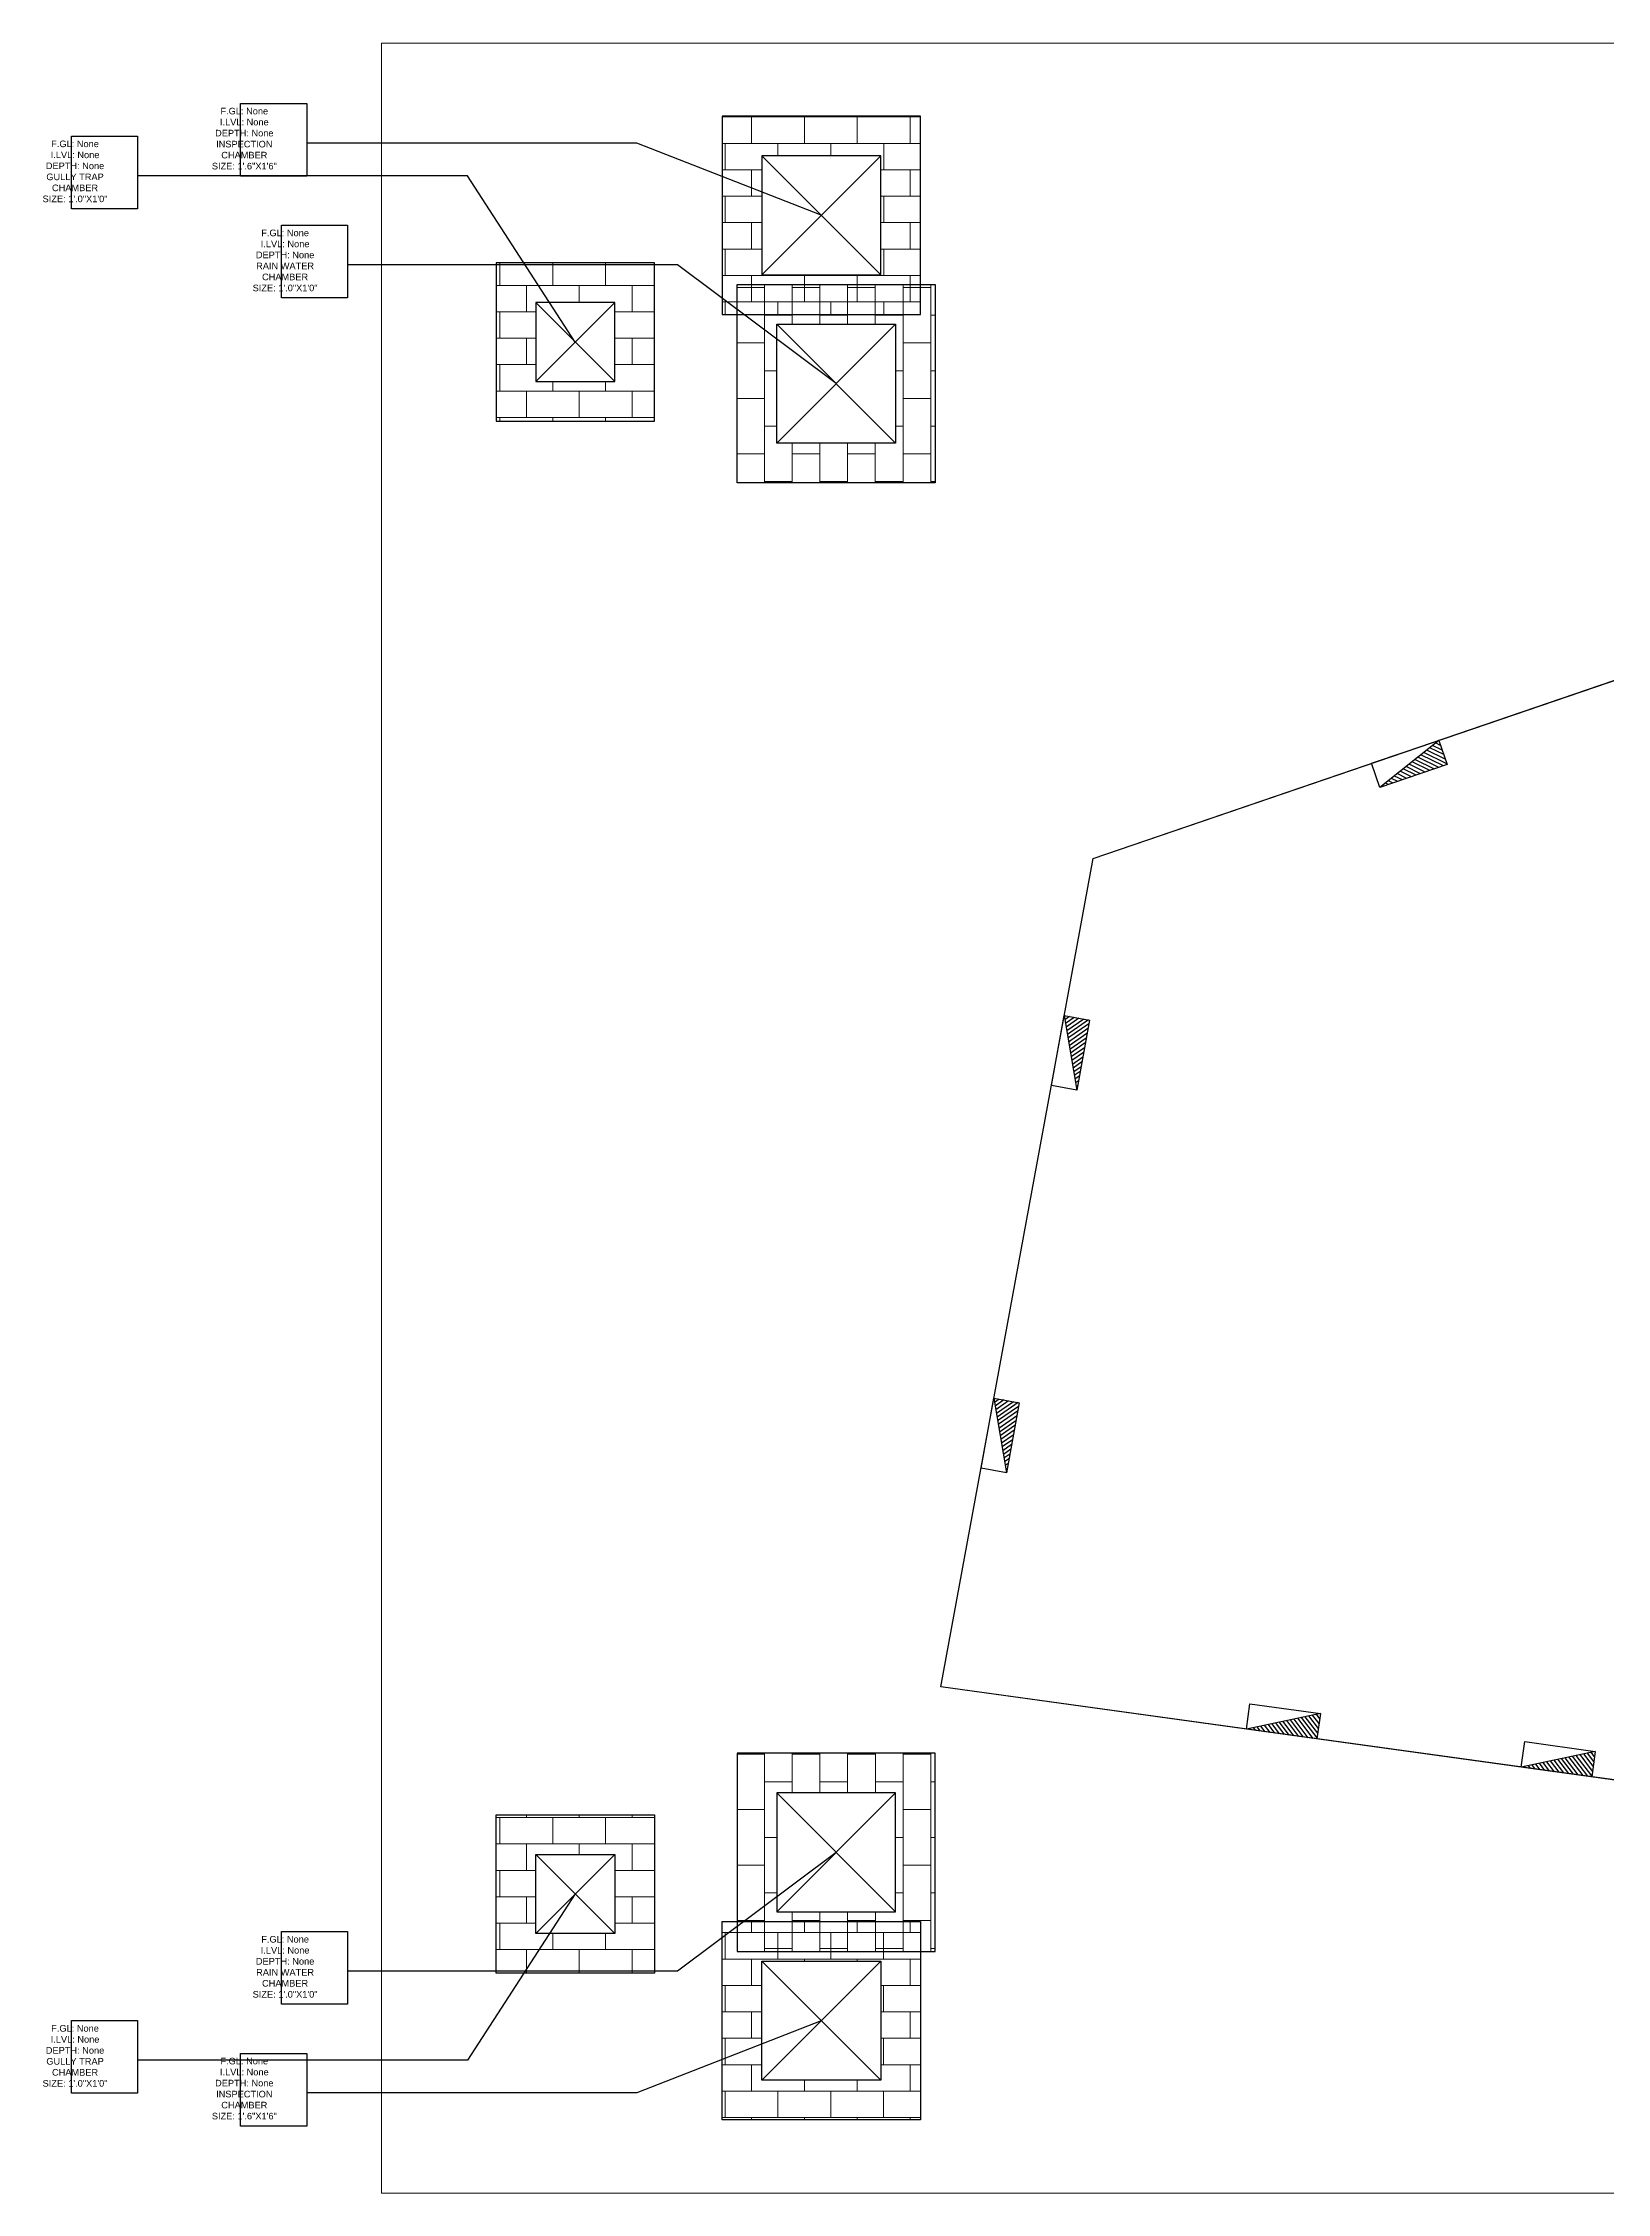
# Model space of a CAD drawing. Header units: millimetres. Extents: x 339 to 831, y 255 to 581.
# Drawn here: x 338.9 to 575.7, y 255.2 to 580.8 of the extents above; entities that cross this region are included whole.
import ezdxf

# ---------------------------------------------------------------- set-up
doc = ezdxf.new("R2010")
doc.units = ezdxf.units.MM
for name, color, linetype, lineweight in [('PP-OUTER', 4, 'Continuous', 15), ('PP-RWP', 150, 'Continuous', 15), ('PP-SWP', 1, 'Continuous', 20), ('PP-WWP', 3, 'Continuous', 20), ('SB', 6, 'Continuous', 30)]:
    doc.layers.add(name, color=color, linetype=linetype, lineweight=lineweight)
for name, color, linetype in [('PP-ROOM', 11, 'Continuous'), ('TextLayer', 7, 'Continuous'), ('TextLayerBoundry', 7, 'Continuous')]:
    doc.layers.add(name, color=color, linetype=linetype)
doc.styles.get("Standard").update_dxf_attribs({"font": 'arial.ttf'})

# ---------------------------------------------------------------- blocks, each defined once
blk = doc.blocks.new('GT 1')
at = {"layer": 'PP-WWP', "lineweight": 15}
h = blk.add_hatch(dxfattribs=at)
h.set_pattern_fill('AR-B816', color=9, scale=0.5, style=0)
h.set_pattern_definition([(0, (0, 0), (0, 4), []), (90, (0, 0), (-3.999999999999996, 4), [4, -4])])
h.paths.add_polyline_path([(376155.1063967842, 227649.4802232289), (376131.1039681962, 227649.480223229), (376131.1039681962, 227673.4826518168), (376155.1063967842, 227673.4826518168)])
h.paths.add_polyline_path([(376149.1057896372, 227667.4820446698), (376137.1045753433, 227667.4820446698), (376137.1045753433, 227655.4808303759), (376149.105789637, 227655.4808303759)], flags=16)
at = {"layer": 'PP-WWP', "lineweight": 30}
for p, q in [((376149.105789637, 227655.4808303759), (376137.1045753433, 227667.4820446698)), ((376137.1045753433, 227655.4808303759), (376149.1057896372, 227667.4820446698))]:
    blk.add_line(p, q, dxfattribs=at)
for points in [[(376155.1063967842, 227649.4802232289), (376155.1063967842, 227673.4826518168), (376131.1039681962, 227673.4826518168), (376131.1039681962, 227649.480223229)], [(376149.105789637, 227655.4808303759), (376149.1057896372, 227667.4820446698), (376137.1045753433, 227667.4820446698), (376137.1045753433, 227655.4808303759)]]:
    blk.add_lwpolyline(points, close=True, dxfattribs=at)
blk = doc.blocks.new('GHYTU')
at = {"layer": 'PP-RWP', "lineweight": 13, "ltscale": 30}
h = blk.add_hatch(dxfattribs=at)
h.set_pattern_fill('AR-B816', color=9, scale=0.0437500000004244, angle=-90.00000000009364, style=0)
h.set_pattern_definition([(270, (18204.31744541942, 19409.05260894233), (0.3500000000033954, -5.721e-13), []), (359.9999999999064, (18204.31744541942, 19409.05260894233), (0.3500000000039675, 0.3500000000028232), [0.3500000000033954, -0.3500000000033954])])
h.paths.add_polyline_path([(1084.106445236244, 356.8383337718769), (1086.606445236259, 356.8383337718769), (1086.606445236259, 354.3383337718625), (1084.106445236244, 354.3383337718625)])
h.paths.add_polyline_path([(1084.606445236244, 354.8383337718624), (1086.106445236255, 354.8383337718624), (1086.106445236259, 356.3383337718806), (1084.606445236244, 356.3383337718806)], flags=16)
at = {"layer": 'PP-RWP', "lineweight": 30, "ltscale": 30}
for p, q in [((1086.106445236259, 356.3383337718769), (1084.606445236244, 354.8383337718624)), ((1086.106445236259, 354.8383337718624), (1084.606445236244, 356.3383337718769))]:
    blk.add_line(p, q, dxfattribs=at)
for points in [[(1084.106445236244, 356.8383337718769), (1084.106445236244, 354.3383337718625), (1086.606445236259, 354.3383337718625), (1086.606445236259, 356.8383337718769)], [(1084.606445236244, 356.3383337718769), (1084.606445236244, 354.8383337718624), (1086.106445236259, 354.8383337718624), (1086.106445236259, 356.3383337718769)]]:
    blk.add_lwpolyline(points, close=True, dxfattribs=at)
blk = doc.blocks.new('IC 1')
at = {"layer": 'PP-SWP', "lineweight": 15, "ltscale": 30}
h = blk.add_hatch(dxfattribs=at)
h.set_pattern_fill('AR-B816', color=9, scale=6.000607146966712, style=0)
h.set_pattern_definition([(179.999999999925, (376164.1073075047, 227652.4805268024), (5.2382e-12, 4.000404764649728), []), (90, (376164.1073075047, 227652.4805268024), (4.000404764654962, 4.000404764644491), [4.000404764649728, -4.000404764649728])])
h.paths.add_polyline_path([(376179.1088253719, 227667.4820446698), (376179.1088253719, 227637.4790089349), (376149.105789637, 227637.479008935), (376149.1057896372, 227667.4820446698)])
h.paths.add_polyline_path([(376155.1063967842, 227661.4814375228), (376155.1063967842, 227643.479616082), (376173.108218225, 227643.479616082), (376173.108218225, 227661.4814375228)], flags=16)
at = {"layer": 'PP-SWP', "linetype": 'Continuous', "lineweight": 30, "ltscale": 30}
for p, q in [((376173.108218225, 227661.4814375228), (376155.1063967842, 227643.479616082)), ((376173.108218225, 227643.479616082), (376155.1063967842, 227661.4814375228))]:
    blk.add_line(p, q, dxfattribs=at)
for points in [[(376179.1088253719, 227667.4820446698), (376149.1057896372, 227667.4820446698), (376149.105789637, 227637.479008935), (376179.1088253719, 227637.4790089349)], [(376173.108218225, 227661.4814375228), (376155.1063967842, 227661.4814375228), (376155.1063967842, 227643.479616082), (376173.108218225, 227643.479616082)]]:
    blk.add_lwpolyline(points, close=True, dxfattribs=at)
blk = doc.blocks.new('CCDD')
at = {"layer": 'SB'}
for p, q in [((289471.2230616091, 2357.333353498018), (289491.1123911296, 2350.152471313402)), ((289491.1123911296, 2357.333353498018), (289471.2230616091, 2357.333353498018)), ((289471.2230616091, 2357.333353498018), (289471.2230616091, 2350.152471313402)), ((289491.1123911296, 2350.152471313402), (289491.1123911296, 2357.333353498018)), ((289471.2230616091, 2350.152471313402), (289491.1123911296, 2350.152471313402))]:
    blk.add_line(p, q, dxfattribs=at)
at = {"layer": 'SB', "color": 1, "lineweight": 25, "ltscale": 30}
for p, q in [((289471.2230616091, 2357.173597033633), (289471.3404396705, 2357.290975094732)), ((289471.2230616091, 2355.822810844506), (289472.3329044478, 2356.932653682684)), ((289471.2230616091, 2354.472024655311), (289473.3253692248, 2356.574332270869)), ((289471.2230616091, 2353.121238466268), (289474.317834002, 2356.216010858741)), ((289471.2230616091, 2351.770452277143), (289475.310298779, 2355.857689446892)), ((289471.2230616091, 2350.419666088029), (289476.3027635562, 2355.499368034899)), ((289472.3066530236, 2350.152471313402), (289477.2952283333, 2355.14104662284)), ((289473.6574392128, 2350.152471313402), (289478.2876931104, 2354.782725210923)), ((289475.0082254017, 2350.152471313402), (289479.2801578875, 2354.424403799024)), ((289476.3590115911, 2350.152471313402), (289480.2726226647, 2354.066082387008)), ((289477.7097977802, 2350.152471313402), (289481.2650874417, 2353.707760974942)), ((289479.0605839693, 2350.152471313402), (289482.2575522188, 2353.349439563)), ((289480.4113701584, 2350.152471313402), (289483.2500169958, 2352.991118151091)), ((289481.7621563474, 2350.152471313402), (289484.2424817731, 2352.632796739191)), ((289483.1129425364, 2350.152471313402), (289485.2349465504, 2352.274475327106)), ((289484.4637287256, 2350.152471313402), (289486.2274113273, 2351.91615391528)), ((289485.8145149149, 2350.152471313402), (289487.2198761045, 2351.55783250321)), ((289487.1653011039, 2350.152471313402), (289488.2123408816, 2351.199511091311)), ((289488.516087293, 2350.152471313402), (289489.2048056588, 2350.841189679245)), ((289489.866873482, 2350.152471313402), (289490.1972704358, 2350.482868267284))]:
    blk.add_line(p, q, dxfattribs=at)

msp = doc.modelspace()

# ---------------------------------------------------------------- linework, layer by layer
for p, q in [((497.8857825763721, 457.303236383225), (606.8239560990625, 494.5096497666175)), ((474.8239560990622, 331.8314580109683), (497.8857825763719, 457.303236383225)), ((587.8635993213738, 316.2203754724818), (474.8239560990622, 331.8314580109683))]:
    msp.add_line(p, q)
at = {"layer": 'PP-OUTER'}
msp.add_lwpolyline([(390.1390820220813, 580.790436636386), (781.5969431386033, 580.790436636386), (781.5969431386033, 255.1939692148237), (390.1390820220813, 255.1939692148237)], close=True, dxfattribs=at)
at = {"layer": 'PP-ROOM'}
msp.add_lwpolyline([(497.8857825763719, 457.303236383225), (606.8239560990625, 494.5096497666175), (689.7768881617098, 391.8314580109683), (621.7585709541784, 391.8314580109683), (587.8635993213738, 316.2203754724818), (474.8239560990622, 331.8314580109683), (497.8857825763719, 457.303236383225)], dxfattribs=at)
at = {"layer": 'TextLayer'}
for p, q in [((428.792770587066, 565.6448927892224), (378.792770587066, 565.6448927892224)), ((456.7251007371815, 554.7002624900779), (428.792770587066, 565.6448927892224)), ((403.16029167175606, 560.6866458519743), (353.16029167175606, 560.6866458519743)), ((419.46919456560863, 535.5068983075907), (403.16029167175606, 560.6866458519743)), ((434.9695362064119, 547.1975772500637), (384.9695362064119, 547.1975772500637)), ((458.97724070747427, 529.2078545009585), (434.9695362064119, 547.1975772500637)), ((458.97724070747245, 306.7765513502536), (434.96953620641074, 288.78682860114765)), ((419.46919456566684, 300.4775075436628), (403.16029167180255, 275.2977599992869)), ((434.96953620641074, 288.78682860114765), (384.96953620641074, 288.78682860114765)), ((456.7251007371233, 281.28414336108835), (428.7927705870049, 270.33951306195144)), ((403.16029167180255, 275.2977599992869), (353.16029167180255, 275.2977599992869)), ((428.7927705870049, 270.33951306195144), (378.7927705870049, 270.33951306195144))]:
    msp.add_line(p, q, dxfattribs=at)
at = {"layer": 'TextLayerBoundry'}
for points in [[(378.792770587066, 560.6448927892224), (368.792770587066, 560.6448927892224), (368.792770587066, 571.6448927892224), (378.792770587066, 571.6448927892224), (378.792770587066, 560.6448927892224)], [(353.16029167175606, 555.6866458519743), (343.16029167175606, 555.6866458519743), (343.16029167175606, 566.6866458519743), (353.16029167175606, 566.6866458519743), (353.16029167175606, 555.6866458519743)], [(384.9695362064119, 542.1975772500637), (374.9695362064119, 542.1975772500637), (374.9695362064119, 553.1975772500637), (384.9695362064119, 553.1975772500637), (384.9695362064119, 542.1975772500637)], [(384.96953620641074, 283.78682860114765), (374.96953620641074, 283.78682860114765), (374.96953620641074, 294.78682860114765), (384.96953620641074, 294.78682860114765), (384.96953620641074, 283.78682860114765)], [(353.16029167180255, 270.2977599992869), (343.16029167180255, 270.2977599992869), (343.16029167180255, 281.2977599992869), (353.16029167180255, 281.2977599992869), (353.16029167180255, 270.2977599992869)], [(378.7927705870049, 265.33951306195144), (368.7927705870049, 265.33951306195144), (368.7927705870049, 276.33951306195144), (378.7927705870049, 276.33951306195144), (378.7927705870049, 265.33951306195144)]]:
    msp.add_lwpolyline(points, dxfattribs=at)

# ---------------------------------------------------------------- block references
at = {"zscale": 0.5416434259248153}
for p, xscale, yscale, rotation in [((149337.9546568259, 49942.43862924836), -0.5416434259248153, 0.5416434259248153, 18.85693286422378), ((29428.41819149338, 154535.9487345223), -0.5416434259248158, 0.5416434259248156, 79.83230177747095), ((29417.76774487769, 154478.0031733311), -0.5416434259248156, 0.5416434259248153, 79.83230177747095), ((155673.6938013073, -22386.58140948073), -0.5416434259248153, 0.5416434259248153, 352.1370335489206), ((155715.3022019886, -22392.32764291545), -0.5416434259248153, 0.5416434259248153, 352.1370335489206)]:
    msp.add_blockref('CCDD', p, dxfattribs=dict(at, xscale=xscale, yscale=yscale, rotation=rotation))
at = {"layer": 'PP-RWP', "xscale": -12.00298244384149, "yscale": 12.00298244384149, "zscale": 12.00298244384149}
msp.add_blockref('GHYTU', (13486.49159818841, -3738.912672997642), dxfattribs=at)
at = {"layer": 'PP-RWP', "xscale": 12.00298244384149, "yscale": 12.00298244384149, "zscale": 12.00298244384149, "rotation": 180}
msp.add_blockref('GHYTU', (13486.49159818841, 4574.897078848851), dxfattribs=at)
at = {"layer": 'PP-SWP', "color": 0, "linetype": 'Continuous', "lineweight": 13, "xscale": 1.000147330917084, "yscale": 1.000147330917084, "zscale": 1.000147330917084}
msp.add_blockref('IC 1', (-375762.802809671, -227131.3205130448), dxfattribs=at)
at = {"layer": 'PP-SWP', "color": 0, "linetype": 'Continuous', "lineweight": 13, "xscale": -1.000147330917084, "yscale": 1.000147330917084, "zscale": 1.000147330917084, "rotation": 180}
msp.add_blockref('IC 1', (-375762.802809671, 227967.304918896), dxfattribs=at)
at = {"layer": 'PP-WWP', "color": 0, "linetype": 'Continuous', "lineweight": 13, "xscale": 1.000147330917084, "yscale": 1.000147330917084, "zscale": 1.000147330917084}
msp.add_blockref('GT 1', (-375779.053496566, -227159.5161140602), dxfattribs=at)
at = {"layer": 'PP-WWP', "color": 0, "linetype": 'Continuous', "lineweight": 13, "xscale": -1.000147330917084, "yscale": 1.000147330917084, "zscale": 1.000147330917084, "rotation": 180}
msp.add_blockref('GT 1', (-375779.053496566, 227995.5005199113), dxfattribs=at)

# ---------------------------------------------------------------- texts
at = {"layer": 'TextLayer', "char_height": 1, "attachment_point": 2}
for s, insert in [('\\P        F.GL: None\\P        I.LVL: None\\P        DEPTH: None\\P        INSPECTION\\P        CHAMBER\\P        SIZE: 1\'.6"X1\'6"\\P        ', (367.792770587066, 572.6448927892224)), ('\\P        F.GL: None\\P        I.LVL: None\\P        DEPTH: None\\P        GULLY TRAP\\P        CHAMBER\\P        SIZE: 1\'.0"X1\'0"\\P        ', (342.16029167175606, 567.6866458519743)), ('\\P        F.GL: None\\P        I.LVL: None\\P        DEPTH: None\\P        RAIN WATER\\P        CHAMBER\\P        SIZE: 1\'.0"X1\'0"\\P        ', (373.9695362064119, 554.1975772500637)), ('\\P        F.GL: None\\P        I.LVL: None\\P        DEPTH: None\\P        RAIN WATER\\P        CHAMBER\\P        SIZE: 1\'.0"X1\'0"\\P        ', (373.96953620641074, 295.78682860114765)), ('\\P        F.GL: None\\P        I.LVL: None\\P        DEPTH: None\\P        GULLY TRAP\\P        CHAMBER\\P        SIZE: 1\'.0"X1\'0"\\P        ', (342.16029167180255, 282.2977599992869)), ('\\P        F.GL: None\\P        I.LVL: None\\P        DEPTH: None\\P        INSPECTION\\P        CHAMBER\\P        SIZE: 1\'.6"X1\'6"\\P        ', (367.7927705870049, 277.33951306195144))]:
    msp.add_mtext(s, dxfattribs=dict(at, insert=insert))

doc.saveas('drawing.dxf')
